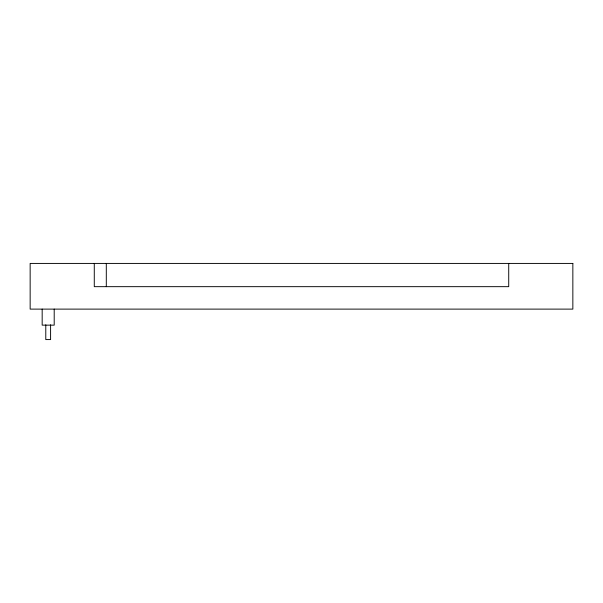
<?xml version="1.0" encoding="UTF-8"?>
<svg xmlns="http://www.w3.org/2000/svg" width="603" height="603" viewBox="0 0 603 603"><rect width="100%" height="100%" fill="white"/><g stroke="black" fill="none" stroke-linecap="round" stroke-linejoin="round"><path stroke-width="0.9" d="M508.721 263.421L508.721 286.666L94.279 286.666L94.279 263.421M106.301 263.421L106.301 286.666M54.202 309.113L54.202 325.145L42.172 325.145L42.172 309.113M50.592 324.806L50.592 339.579L45.783 339.579L45.783 324.806M572.85 263.421L30.15 263.421L30.15 309.113L572.85 309.113L572.85 263.421"/></g></svg>
